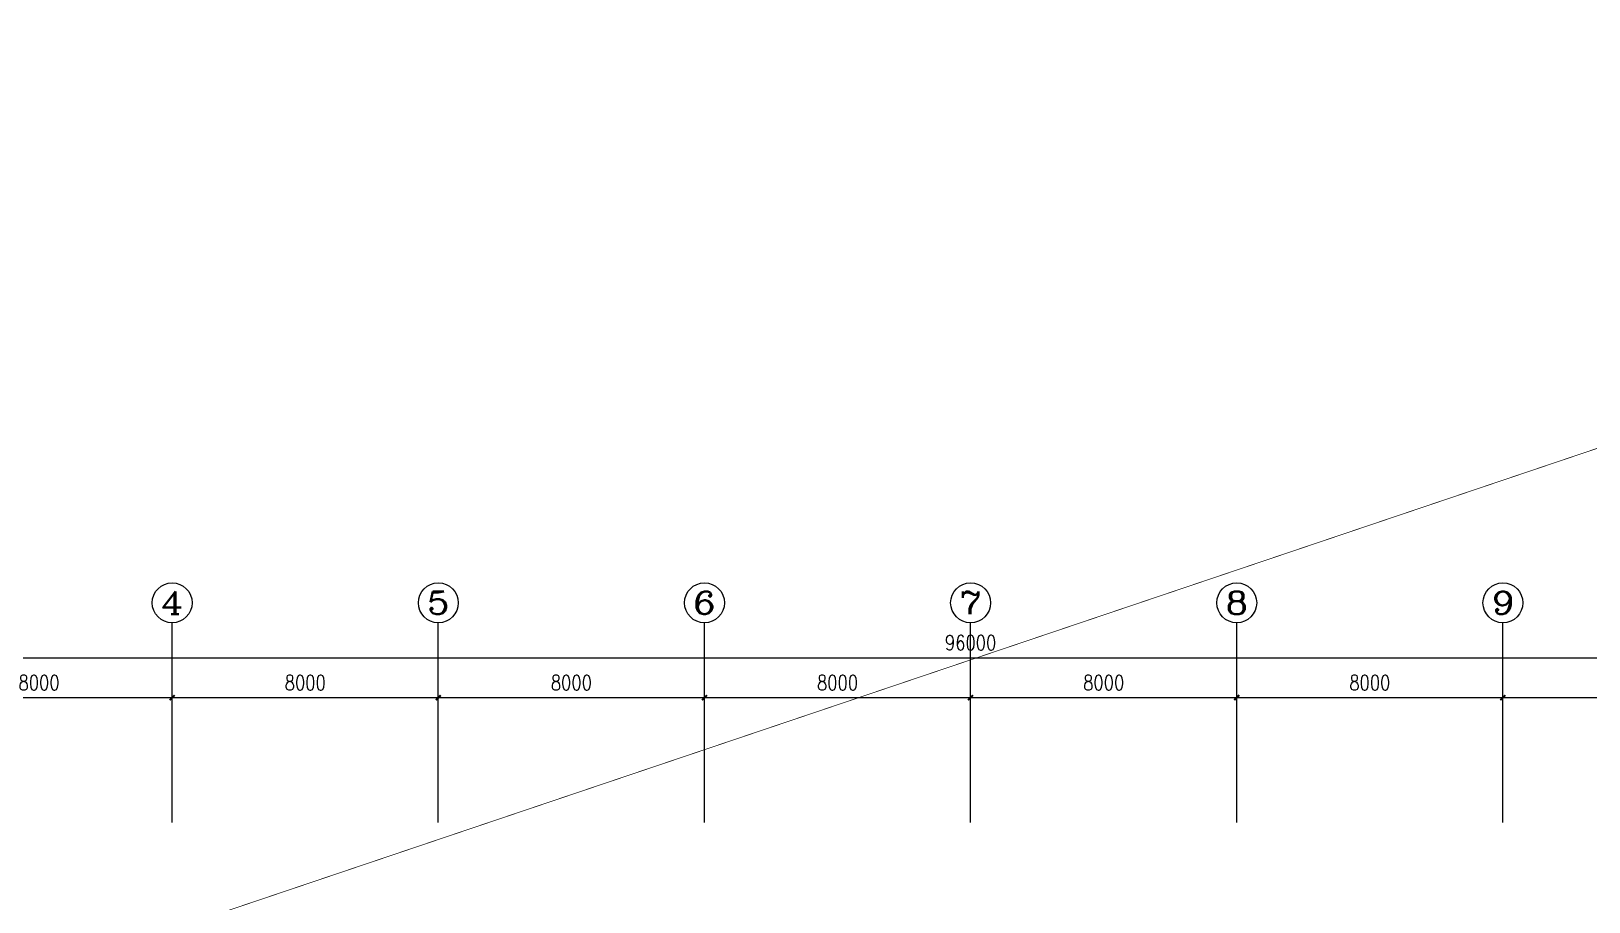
# Model space of a CAD drawing. Extents: x -1348811 to 123514, y -640545 to 749356.
# Drawn here: x -574306 to -527485, y -5074 to 21099 of the extents above; entities that cross this region are included whole.
import ezdxf
from ezdxf.enums import TextEntityAlignment as Align

# ---------------------------------------------------------------- set-up
doc = ezdxf.new("R2010")
doc.units = 0
doc.header["$LTSCALE"] = 10
doc.header["$MEASUREMENT"] = 0
doc.linetypes.add('DASHDOT', pattern=[25.4, 12.7, -6.35, 0, -6.35])
doc.layers.get('0').update_dxf_attribs({"linetype": 'CONTINUOUS'})
doc.layers.get('Defpoints').update_dxf_attribs({"linetype": 'CONTINUOUS'})
for name, color, linetype in [('AXIS', 3, 'CONTINUOUS'), ('AXIS_TEXT', 7, 'CONTINUOUS'), ('控制线', 5, 'CONTINUOUS')]:
    doc.layers.add(name, color=color, linetype=linetype)
doc.styles.add('_TCH_AXIS', font='COMPLEX', dxfattribs={"bigfont": 'GBCBIG'})
doc.styles.add('COMPLEX', font='COMPLEX')
doc.styles.add('DIM_FONT', font='SIMPLEX', dxfattribs={"width": 0.8, "bigfont": 'HZTXT'})
doc.dimstyles.new('DIMN150', dxfattribs={"dimscale": 1.5, "dimtxt": 300, "dimasz": 100, "dimexe": 250, "dimexo": 300, "dimgap": 150, "dimtad": 1, "dimdec": 0, "dimzin": 0, "dimdsep": 46, "dimtxsty": 'DIM_FONT', "dimblk": 'ARCHTICK', "dimcen": 0.09, "dimclrt": 7, "dimazin": 2, "dimtfac": 1, "dimtdec": 0, "dimtix": 1, "dimtmove": 2, "dimatfit": 3, "dimfxl": 0, "dimtolj": 1, "dimtzin": 0, "dimarcsym": 0})

# ---------------------------------------------------------------- blocks, each defined once
blk = doc.blocks.new('_ArchTick')
at = {"color": 0, "linetype": 'ByBlock', "const_width": 0.4}
blk.add_lwpolyline([(-0.5, -0.5), (0.5, 0.5)], dxfattribs=at)
blk = doc.blocks.new('*D1888')
at = {"layer": 'AXIS', "color": 0, "lineweight": -2}
for p, q in [((-594068, -2235), (-594068, 2640)), ((-498068, -2235), (-498068, 2640)), ((-594068, 2265), (-498068, 2265))]:
    blk.add_line(p, q, dxfattribs=at)
at = {"layer": 'Defpoints', "color": 0}
for p in [(-498068, 2265), (-594068, -2685), (-498068, -2685)]:
    blk.add_point(p, dxfattribs=at)
at = {"layer": 'AXIS', "color": 0, "lineweight": -2, "xscale": 150, "yscale": 150, "zscale": 150, "rotation": 180}
blk.add_blockref('_ArchTick', (-594068, 2265), dxfattribs=at)
at = {"layer": 'AXIS', "color": 0, "lineweight": -2, "xscale": 150, "yscale": 150, "zscale": 150}
blk.add_blockref('_ArchTick', (-498068, 2265), dxfattribs=at)
at = {"layer": 'AXIS', "color": 7, "insert": (-546068, 2715), "char_height": 450, "attachment_point": 5, "style": 'DIM_FONT'}
blk.add_mtext('\\A1;96000', dxfattribs=at)
blk = doc.blocks.new('*D1891')
at = {"layer": 'AXIS', "color": 0, "lineweight": -2}
for p, q in [((-578068, -2235), (-578068, 1440)), ((-570068, -2235), (-570068, 1440)), ((-578068, 1065), (-570068, 1065))]:
    blk.add_line(p, q, dxfattribs=at)
at = {"layer": 'Defpoints', "color": 0}
for p in [(-570068, 1065), (-578068, -2685), (-570068, -2685)]:
    blk.add_point(p, dxfattribs=at)
at = {"layer": 'AXIS', "color": 0, "lineweight": -2, "xscale": 150, "yscale": 150, "zscale": 150, "rotation": 180}
blk.add_blockref('_ArchTick', (-578068, 1065), dxfattribs=at)
at = {"layer": 'AXIS', "color": 0, "lineweight": -2, "xscale": 150, "yscale": 150, "zscale": 150}
blk.add_blockref('_ArchTick', (-570068, 1065), dxfattribs=at)
at = {"layer": 'AXIS', "color": 7, "insert": (-574068, 1515), "char_height": 450, "attachment_point": 5, "style": 'DIM_FONT'}
blk.add_mtext('\\A1;8000', dxfattribs=at)
blk = doc.blocks.new('*D1892')
at = {"layer": 'AXIS', "color": 0, "lineweight": -2}
for p, q in [((-570068, -2235), (-570068, 1440)), ((-562068, -2235), (-562068, 1440)), ((-570068, 1065), (-562068, 1065))]:
    blk.add_line(p, q, dxfattribs=at)
at = {"layer": 'Defpoints', "color": 0}
for p in [(-562068, 1065), (-570068, -2685), (-562068, -2685)]:
    blk.add_point(p, dxfattribs=at)
at = {"layer": 'AXIS', "color": 0, "lineweight": -2, "xscale": 150, "yscale": 150, "zscale": 150, "rotation": 180}
blk.add_blockref('_ArchTick', (-570068, 1065), dxfattribs=at)
at = {"layer": 'AXIS', "color": 0, "lineweight": -2, "xscale": 150, "yscale": 150, "zscale": 150}
blk.add_blockref('_ArchTick', (-562068, 1065), dxfattribs=at)
at = {"layer": 'AXIS', "color": 7, "insert": (-566068, 1515), "char_height": 450, "attachment_point": 5, "style": 'DIM_FONT'}
blk.add_mtext('\\A1;8000', dxfattribs=at)
blk = doc.blocks.new('*D1893')
at = {"layer": 'AXIS', "color": 0, "lineweight": -2}
for p, q in [((-562068, -2235), (-562068, 1440)), ((-554068, -2235), (-554068, 1440)), ((-562068, 1065), (-554068, 1065))]:
    blk.add_line(p, q, dxfattribs=at)
at = {"layer": 'Defpoints', "color": 0}
for p in [(-554068, 1065), (-562068, -2685), (-554068, -2685)]:
    blk.add_point(p, dxfattribs=at)
at = {"layer": 'AXIS', "color": 0, "lineweight": -2, "xscale": 150, "yscale": 150, "zscale": 150, "rotation": 180}
blk.add_blockref('_ArchTick', (-562068, 1065), dxfattribs=at)
at = {"layer": 'AXIS', "color": 0, "lineweight": -2, "xscale": 150, "yscale": 150, "zscale": 150}
blk.add_blockref('_ArchTick', (-554068, 1065), dxfattribs=at)
at = {"layer": 'AXIS', "color": 7, "insert": (-558068, 1515), "char_height": 450, "attachment_point": 5, "style": 'DIM_FONT'}
blk.add_mtext('\\A1;8000', dxfattribs=at)
blk = doc.blocks.new('*D1894')
at = {"layer": 'AXIS', "color": 0, "lineweight": -2}
for p, q in [((-554068, -2235), (-554068, 1440)), ((-546068, -2235), (-546068, 1440)), ((-554068, 1065), (-546068, 1065))]:
    blk.add_line(p, q, dxfattribs=at)
at = {"layer": 'Defpoints', "color": 0}
for p in [(-546068, 1065), (-554068, -2685), (-546068, -2685)]:
    blk.add_point(p, dxfattribs=at)
at = {"layer": 'AXIS', "color": 0, "lineweight": -2, "xscale": 150, "yscale": 150, "zscale": 150, "rotation": 180}
blk.add_blockref('_ArchTick', (-554068, 1065), dxfattribs=at)
at = {"layer": 'AXIS', "color": 0, "lineweight": -2, "xscale": 150, "yscale": 150, "zscale": 150}
blk.add_blockref('_ArchTick', (-546068, 1065), dxfattribs=at)
at = {"layer": 'AXIS', "color": 7, "insert": (-550068, 1515), "char_height": 450, "attachment_point": 5, "style": 'DIM_FONT'}
blk.add_mtext('\\A1;8000', dxfattribs=at)
blk = doc.blocks.new('*D1895')
at = {"layer": 'AXIS', "color": 0, "lineweight": -2}
for p, q in [((-546068, -2235), (-546068, 1440)), ((-538068, -2235), (-538068, 1440)), ((-546068, 1065), (-538068, 1065))]:
    blk.add_line(p, q, dxfattribs=at)
at = {"layer": 'Defpoints', "color": 0}
for p in [(-538068, 1065), (-546068, -2685), (-538068, -2685)]:
    blk.add_point(p, dxfattribs=at)
at = {"layer": 'AXIS', "color": 0, "lineweight": -2, "xscale": 150, "yscale": 150, "zscale": 150, "rotation": 180}
blk.add_blockref('_ArchTick', (-546068, 1065), dxfattribs=at)
at = {"layer": 'AXIS', "color": 0, "lineweight": -2, "xscale": 150, "yscale": 150, "zscale": 150}
blk.add_blockref('_ArchTick', (-538068, 1065), dxfattribs=at)
at = {"layer": 'AXIS', "color": 7, "insert": (-542068, 1515), "char_height": 450, "attachment_point": 5, "style": 'DIM_FONT'}
blk.add_mtext('\\A1;8000', dxfattribs=at)
blk = doc.blocks.new('*D1896')
at = {"layer": 'AXIS', "color": 0, "lineweight": -2}
for p, q in [((-538068, -2235), (-538068, 1440)), ((-530068, -2235), (-530068, 1440)), ((-538068, 1065), (-530068, 1065))]:
    blk.add_line(p, q, dxfattribs=at)
at = {"layer": 'Defpoints', "color": 0}
for p in [(-530068, 1065), (-538068, -2685), (-530068, -2685)]:
    blk.add_point(p, dxfattribs=at)
at = {"layer": 'AXIS', "color": 0, "lineweight": -2, "xscale": 150, "yscale": 150, "zscale": 150, "rotation": 180}
blk.add_blockref('_ArchTick', (-538068, 1065), dxfattribs=at)
at = {"layer": 'AXIS', "color": 0, "lineweight": -2, "xscale": 150, "yscale": 150, "zscale": 150}
blk.add_blockref('_ArchTick', (-530068, 1065), dxfattribs=at)
at = {"layer": 'AXIS', "color": 7, "insert": (-534068, 1515), "char_height": 450, "attachment_point": 5, "style": 'DIM_FONT'}
blk.add_mtext('\\A1;8000', dxfattribs=at)
blk = doc.blocks.new('*D1897')
at = {"layer": 'AXIS', "color": 0, "lineweight": -2}
for p, q in [((-530068, -2235), (-530068, 1440)), ((-522068, -2235), (-522068, 1440)), ((-530068, 1065), (-522068, 1065))]:
    blk.add_line(p, q, dxfattribs=at)
at = {"layer": 'Defpoints', "color": 0}
for p in [(-522068, 1065), (-530068, -2685), (-522068, -2685)]:
    blk.add_point(p, dxfattribs=at)
at = {"layer": 'AXIS', "color": 0, "lineweight": -2, "xscale": 150, "yscale": 150, "zscale": 150, "rotation": 180}
blk.add_blockref('_ArchTick', (-530068, 1065), dxfattribs=at)
at = {"layer": 'AXIS', "color": 0, "lineweight": -2, "xscale": 150, "yscale": 150, "zscale": 150}
blk.add_blockref('_ArchTick', (-522068, 1065), dxfattribs=at)
at = {"layer": 'AXIS', "color": 7, "insert": (-526068, 1515), "char_height": 450, "attachment_point": 5, "style": 'DIM_FONT'}
blk.add_mtext('\\A1;8000', dxfattribs=at)
blk = doc.blocks.new('_AXISO')
blk.add_circle((0, 0), 0.5)
at = {"layer": 'AXIS_TEXT', "style": 'COMPLEX', "width": 1.041667}
blk.add_attdef('A', text='', height=0.56, dxfattribs=at).set_placement((-0.25, -0.28), (0.25, -0.28), align=Align.FIT)

msp = doc.modelspace()

# ---------------------------------------------------------------- linework, layer by layer
at = {"layer": 'AXIS'}
for p, q in [((-570067.7, -2684.5), (-570067.7, 3315.5)), ((-562067.7, -2684.5), (-562067.7, 3315.5)), ((-554067.7, -2684.5), (-554067.7, 3315.5)), ((-546067.7, -2684.5), (-546067.7, 3315.5)), ((-538067.7, -2684.5), (-538067.7, 3315.5)), ((-530067.7, -2684.5), (-530067.7, 3315.5))]:
    msp.add_line(p, q, dxfattribs=at)
at = {"layer": '控制线', "color": 1, "linetype": 'DASHDOT', "ltscale": 0.1, "const_width": 20}
msp.add_lwpolyline([(-596505.6, -14825.6), (-490113.6, 21088.3), (-484038.8, 16611.3), (-484686, -239220.3), (-493861.2, -248362.2), (-596766.1, -248247.3)], close=True, dxfattribs=at)

# ---------------------------------------------------------------- block references
at = {"layer": 'AXIS'}
ref = msp.add_blockref('_AXISO', (-570067.7, 3915.5), dxfattribs=dict(at, xscale=1200, yscale=1200, zscale=1200))
ref.add_attrib('A', '4', dxfattribs={"layer": 'AXIS_TEXT', "height": 678.8, "style": '_TCH_AXIS', "width": 1.3125}).set_placement((-570407.1, 3576.1), (-569728.2, 3576.1), align=Align.FIT)
ref = msp.add_blockref('_AXISO', (-562067.7, 3915.5), dxfattribs=dict(at, xscale=1200, yscale=1200, zscale=1200))
ref.add_attrib('A', '5', dxfattribs={"layer": 'AXIS_TEXT', "height": 678.8, "style": '_TCH_AXIS', "width": 1.5}).set_placement((-562407.1, 3576.1), (-561728.2, 3576.1), align=Align.FIT)
ref = msp.add_blockref('_AXISO', (-554067.7, 3915.5), dxfattribs=dict(at, xscale=1200, yscale=1200, zscale=1200))
ref.add_attrib('A', '6', dxfattribs={"layer": 'AXIS_TEXT', "height": 678.8, "style": '_TCH_AXIS', "width": 1.5}).set_placement((-554407.1, 3576.1), (-553728.2, 3576.1), align=Align.FIT)
ref = msp.add_blockref('_AXISO', (-546067.7, 3915.5), dxfattribs=dict(at, xscale=1200, yscale=1200, zscale=1200))
ref.add_attrib('A', '7', dxfattribs={"layer": 'AXIS_TEXT', "height": 678.8, "style": '_TCH_AXIS', "width": 1.5}).set_placement((-546407.1, 3576.1), (-545728.2, 3576.1), align=Align.FIT)
ref = msp.add_blockref('_AXISO', (-538067.7, 3915.5), dxfattribs=dict(at, xscale=1200, yscale=1200, zscale=1200))
ref.add_attrib('A', '8', dxfattribs={"layer": 'AXIS_TEXT', "height": 678.8, "style": '_TCH_AXIS', "width": 1.5}).set_placement((-538407.1, 3576.1), (-537728.2, 3576.1), align=Align.FIT)
ref = msp.add_blockref('_AXISO', (-530067.7, 3915.5), dxfattribs=dict(at, xscale=1200, yscale=1200, zscale=1200))
ref.add_attrib('A', '9', dxfattribs={"layer": 'AXIS_TEXT', "height": 678.8, "style": '_TCH_AXIS', "width": 1.5}).set_placement((-530407.1, 3576.1), (-529728.2, 3576.1), align=Align.FIT)

# ---------------------------------------------------------------- dimensions: what is measured, and where the dimension line sits
for p1, p2, distance, picture, middle in [((-594067.7, -2684.5), (-498067.7, -2684.5), 4950, '*D1888', (-546067.7, 2715.5)), ((-578067.7, -2684.5), (-570067.7, -2684.5), 3750, '*D1891', (-574067.7, 1515.5)), ((-570067.7, -2684.5), (-562067.7, -2684.5), 3750, '*D1892', (-566067.7, 1515.5)), ((-562067.7, -2684.5), (-554067.7, -2684.5), 3750, '*D1893', (-558067.7, 1515.5)), ((-554067.7, -2684.5), (-546067.7, -2684.5), 3750, '*D1894', (-550067.7, 1515.5)), ((-546067.7, -2684.5), (-538067.7, -2684.5), 3750, '*D1895', (-542067.7, 1515.5)), ((-538067.7, -2684.5), (-530067.7, -2684.5), 3750, '*D1896', (-534067.7, 1515.5)), ((-530067.7, -2684.5), (-522067.7, -2684.5), 3750, '*D1897', (-526067.7, 1515.5))]:
    dim = msp.add_aligned_dim(p1=p1, p2=p2, distance=distance, dimstyle='DIMN150', dxfattribs=at)
    dim.commit()
    dim.dimension.update_dxf_attribs({"geometry": picture, "text_midpoint": middle})

doc.saveas('drawing.dxf')
